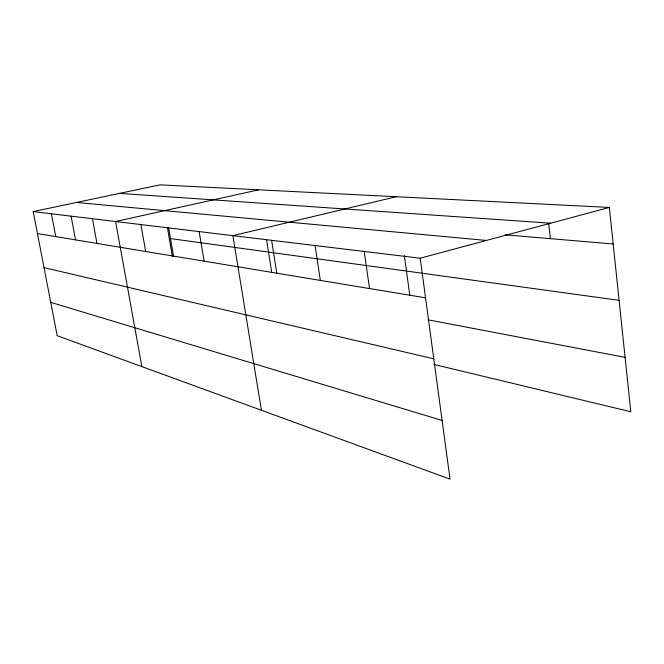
<?xml version="1.0" encoding="UTF-8"?>
<svg xmlns="http://www.w3.org/2000/svg" width="664" height="664" viewBox="0 0 664 664"><rect width="100%" height="100%" fill="white"/><g stroke="black" fill="none" stroke-linecap="round" stroke-linejoin="round"><path stroke-width="1" d="M420.196 258.213L450.026 479.142L57.187 335.702L33.2 211.592L420.196 258.213L609.344 207.434L630.8 411.755L433.692 364.378M396.242 196.727L232.89 235.645L261.409 410.269M258.653 189.813L115.594 221.519L141.855 366.619M33.2 211.592L160.007 184.858L609.344 207.434M119.545 193.39L550.581 223.204M505.038 234.815L613.179 243.987M76.451 202.478L486.388 240.443M169.278 238.417L619.097 300.327M37.45 233.57L425.549 297.837M427.998 319.816L625.09 357.356M44.031 267.633L433.783 358.817M50.746 302.361L442.099 420.445M51.41 213.791L55.759 236.608M71.09 216.157L75.538 239.878M92.412 218.73L96.961 243.431M140.901 224.565L145.665 251.49M168.623 227.91L173.503 256.096M167.345 227.229L172.416 256.536M199.142 231.578L204.122 261.168M266.563 239.804L271.709 272.348M271.609 240.31L276.788 273.203M315.076 245.547L320.338 280.416M364.212 251.465L369.533 288.558M404.343 255.673L409.812 295.513M548.68 223.494L550.414 238.666"/></g></svg>
